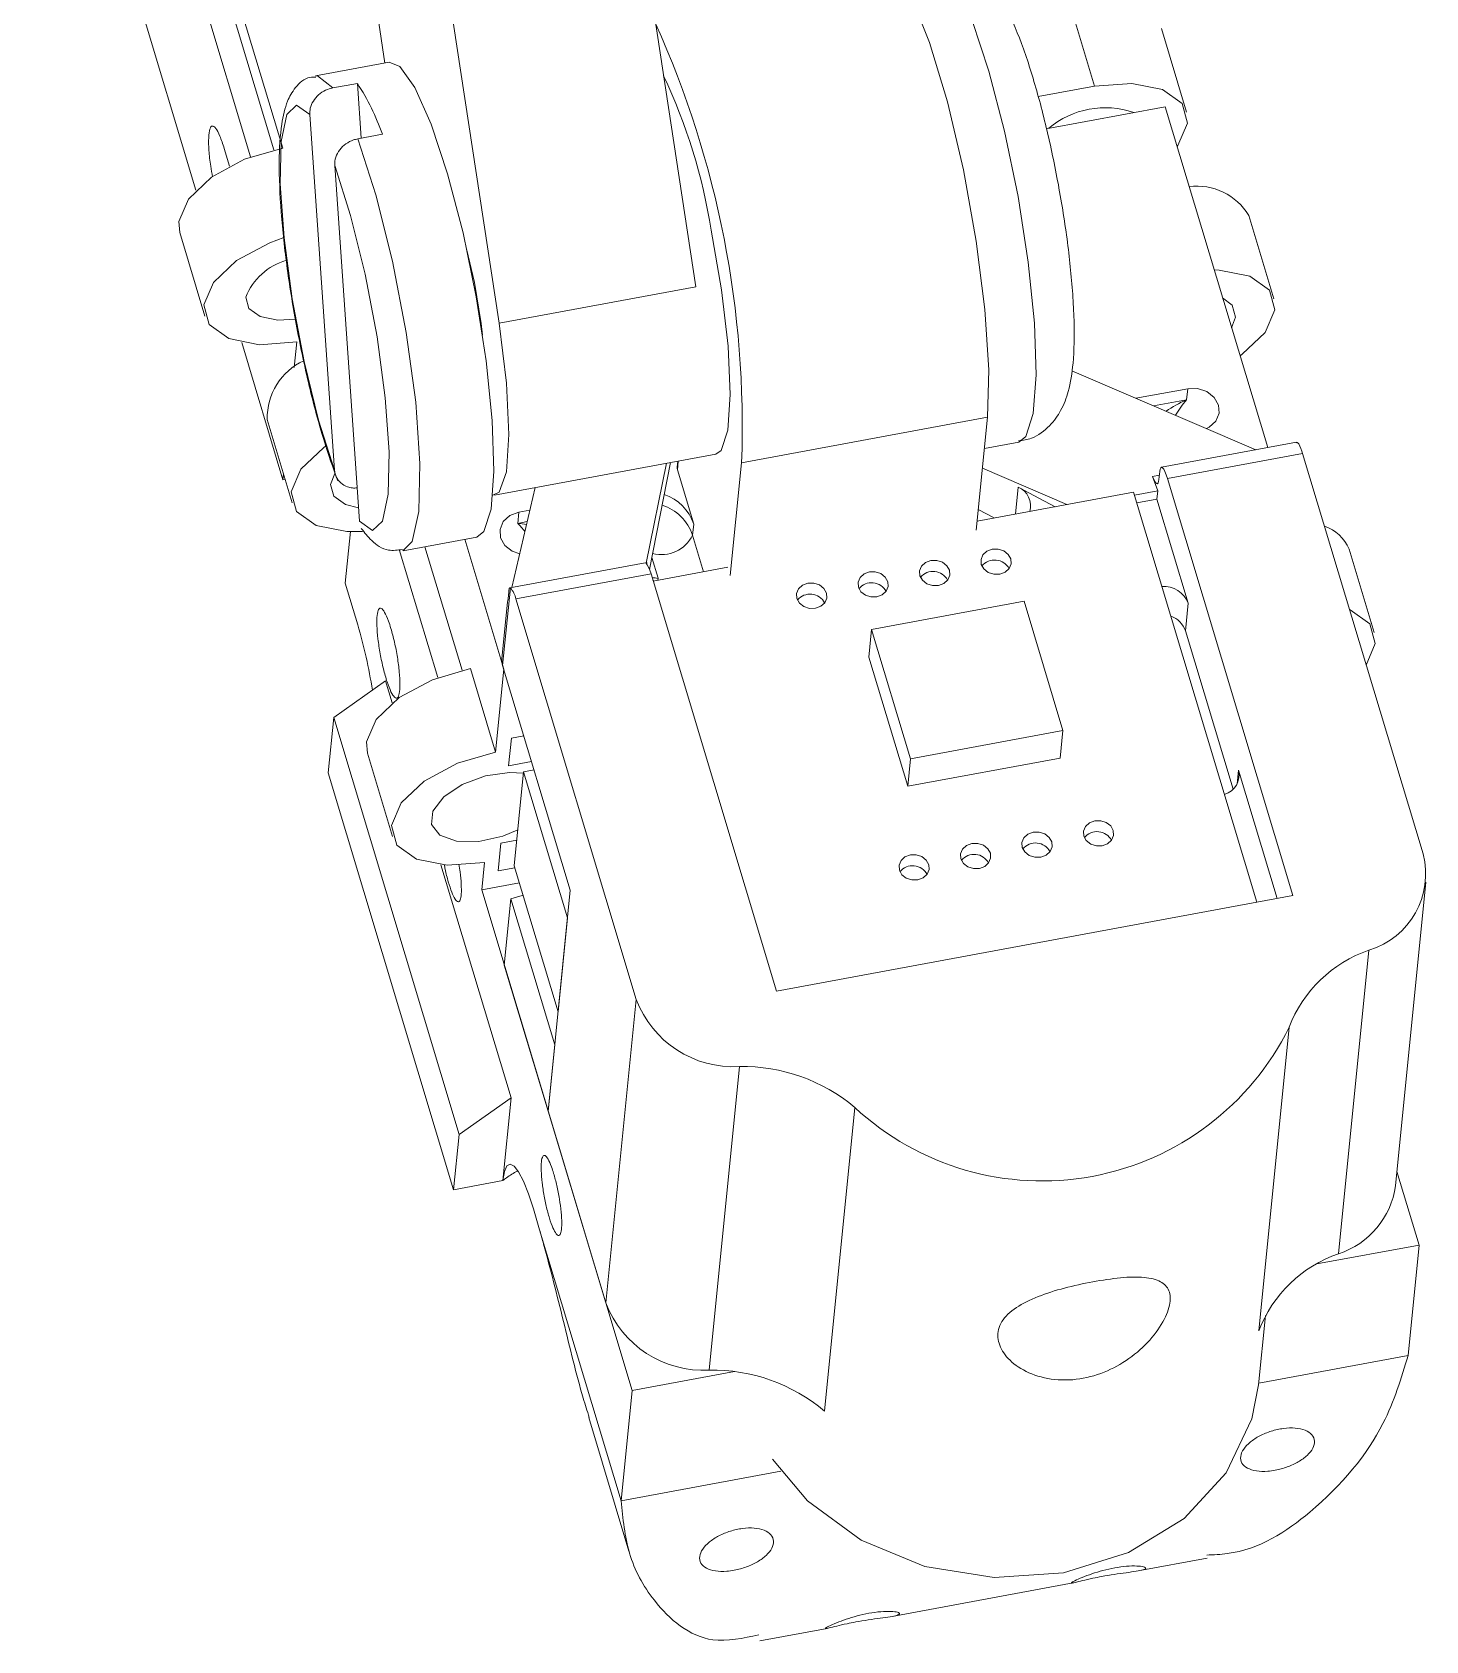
# Model space of a CAD drawing. Header units: millimetres. Extents: x 0 to 1189, y 0 to 841.
# Drawn here: x 936.97 to 942.45, y 529.6 to 535.93 of the extents above; entities that cross this region are included whole.
import ezdxf

# ---------------------------------------------------------------- set-up
doc = ezdxf.new("R2010")
doc.units = ezdxf.units.MM
doc.layers.get('0').update_dxf_attribs({"lineweight": 18})

msp = doc.modelspace()

# ---------------------------------------------------------------- linework, layer by layer
at = {"color": 7, "linetype": 'Continuous', "lineweight": 15}
for p, q in [((939.5776, 534.9269), (939.0103, 538.6471)), ((938.8035, 534.7838), (938.2362, 538.504)), ((938.033, 537.9148), (938.3542, 535.8081)), ((936.966, 537.45), (937.6104, 535.3073)), ((937.3388, 537.0566), (937.8254, 535.4383)), ((937.9172, 535.4659), (937.4509, 537.0165)), ((937.4879, 537.0164), (937.9519, 535.4732)), ((941.1468, 535.7172), (941.0481, 536.0455)), ((941.5082, 535.6153), (941.4095, 535.9435)), ((938.3706, 535.8111), (938.0803, 535.7575)), ((938.2458, 535.7279), (938.149, 535.71)), ((938.2458, 535.7279), (938.2608, 535.5122)), ((940.9251, 535.6762), (941.1468, 535.7172)), ((940.9561, 535.5497), (941.4244, 535.6362)), ((941.4244, 535.6362), (941.8278, 534.2946)), ((938.0583, 535.6052), (938.1559, 534.2059)), ((938.344, 535.5276), (938.2473, 535.5097)), ((937.7429, 535.4019), (937.7217, 535.4721)), ((938.2542, 534.0056), (938.1566, 535.4049)), ((941.8519, 534.8803), (941.7532, 535.2086)), ((937.5472, 535.1408), (937.6459, 534.8126)), ((938.7068, 534.9444), (938.6757, 535.0774)), ((939.5776, 534.9269), (938.8035, 534.7838)), ((937.7904, 534.7086), (937.953, 534.1678)), ((937.9973, 534.6104), (938.0073, 534.7107)), ((941.7815, 534.2861), (941.0567, 534.5973)), ((941.513, 534.5266), (941.3091, 534.4889)), ((941.513, 534.5266), (941.5086, 534.4832)), ((937.8909, 534.4059), (937.9896, 534.0777)), ((940.7251, 534.4141), (939.7576, 534.2352)), ((940.6808, 533.9702), (940.7251, 534.4141)), ((940.7129, 534.2915), (940.8482, 534.3166)), ((941.9416, 534.3157), (941.4095, 534.2173)), ((938.7854, 534.1082), (939.6562, 534.2691)), ((939.3819, 533.8401), (939.4617, 534.2332)), ((939.3953, 533.8153), (939.478, 534.2362)), ((939.5062, 534.2414), (939.5039, 534.2185)), ((939.7132, 533.7913), (939.7576, 534.2352)), ((941.9652, 534.2716), (941.4331, 534.1733)), ((942.4391, 532.696), (941.9652, 534.2716)), ((937.953, 534.1678), (937.9554, 534.1915)), ((937.962, 534.1694), (937.953, 534.1678)), ((939.505, 534.2074), (939.5691, 533.9941)), ((940.7051, 534.2134), (941.0374, 534.0707)), ((941.3954, 534.125), (941.3749, 534.1809)), ((941.3998, 534.169), (941.403, 534.201)), ((941.9266, 532.5321), (941.4331, 534.1733)), ((938.9458, 534.1378), (938.8534, 533.7449)), ((941.2998, 534.1192), (940.6843, 534.0055)), ((940.8462, 534.1394), (940.992, 534.0623)), ((941.785, 532.506), (941.2998, 534.1192)), ((941.3032, 534.108), (941.3954, 534.125)), ((941.3921, 534.0924), (941.3123, 534.0777)), ((941.3921, 534.0924), (941.3954, 534.125)), ((941.5155, 533.6822), (941.3921, 534.0924)), ((938.8769, 533.9967), (938.8812, 534.0402)), ((938.8812, 534.0402), (938.9247, 534.0482)), ((940.6889, 534.0511), (940.7516, 534.0179)), ((938.1981, 533.7611), (938.2184, 533.9644)), ((939.5648, 533.9506), (939.5691, 533.9941)), ((938.4257, 533.8891), (938.7159, 533.9428)), ((938.6577, 533.4185), (938.5114, 533.905)), ((938.668, 533.9339), (938.8217, 533.4228)), ((938.4106, 533.8933), (938.562, 533.3897)), ((939.3776, 533.8417), (938.8454, 533.7434)), ((939.384, 533.8378), (939.385, 533.8428)), ((939.385, 533.8428), (939.384, 533.8362)), ((939.4045, 533.8622), (939.4291, 533.7805)), ((942.2467, 533.5674), (942.148, 533.8957)), ((939.4012, 533.7977), (938.869, 533.6993)), ((939.4012, 533.7977), (939.8947, 532.1566)), ((939.4086, 533.773), (939.4116, 533.7702)), ((939.7034, 533.8242), (939.4096, 533.7699)), ((939.4291, 533.7805), (939.4284, 533.7733)), ((938.1981, 533.7611), (938.2474, 533.597)), ((938.8478, 533.743), (938.8173, 533.4375)), ((938.8386, 533.7004), (938.8414, 533.7275)), ((938.8367, 533.687), (938.8146, 533.4653)), ((938.869, 533.6993), (939.3429, 532.1237)), ((940.869, 533.6903), (940.2691, 533.5794)), ((941.022, 533.1816), (940.869, 533.6903)), ((941.5155, 533.6822), (941.5047, 533.5736)), ((940.2691, 533.5794), (940.2582, 533.4709)), ((940.2691, 533.5794), (940.4221, 533.0707)), ((941.6919, 532.9509), (941.5047, 533.5736)), ((940.4112, 532.9621), (940.2582, 533.4709)), ((938.6905, 533.4253), (938.7892, 533.0971)), ((938.7892, 533.0971), (938.8217, 533.4228)), ((938.8173, 533.4375), (939.0833, 532.5531)), ((938.1526, 533.233), (938.357, 533.3773)), ((938.3831, 533.2904), (938.357, 533.3773)), ((938.1309, 533.0158), (938.1526, 533.233)), ((938.6461, 531.5919), (938.1526, 533.233)), ((938.8408, 533.0432), (938.8516, 533.1518)), ((938.8516, 533.1518), (938.9005, 533.1609)), ((940.4221, 533.0707), (941.022, 533.1816)), ((941.0111, 533.073), (941.022, 533.1816)), ((938.2857, 533.093), (938.3844, 532.7648)), ((938.6244, 531.3747), (938.1309, 533.0158)), ((938.9308, 533.0599), (938.8408, 533.0432)), ((938.8997, 533.0189), (938.8628, 532.6497)), ((938.9409, 533.0265), (938.8997, 533.0189)), ((938.8997, 533.0189), (939.0724, 532.4445)), ((941.0111, 533.073), (940.4112, 532.9621)), ((940.4221, 533.0707), (940.4112, 532.9621)), ((941.8648, 532.5207), (941.7129, 533.0257)), ((938.7995, 532.6296), (938.8103, 532.7382)), ((938.8103, 532.7382), (938.8728, 532.7497)), ((938.8505, 531.7362), (938.5745, 532.6538)), ((938.7349, 532.5543), (938.7458, 532.6628)), ((938.8652, 532.6417), (938.7995, 532.6296)), ((938.8628, 532.6497), (939.0355, 532.0753)), ((938.7349, 532.5543), (938.8833, 532.5817)), ((942.3308, 531.3904), (942.45, 532.5847)), ((939.3271, 530.5849), (938.7349, 532.5543)), ((938.8498, 532.5194), (938.8238, 532.2589)), ((939.0225, 531.945), (938.8498, 532.5194)), ((939.0833, 532.5531), (938.9965, 531.6845)), ((939.8947, 532.1566), (941.9266, 532.5321)), ((939.0724, 532.4445), (939.0355, 532.0753)), ((942.1068, 531.1228), (942.2261, 532.3172)), ((938.8238, 532.2589), (938.9965, 531.6845)), ((939.2236, 530.9294), (939.3429, 532.1237)), ((941.7927, 530.8194), (941.912, 532.0138)), ((939.0225, 531.945), (938.9965, 531.6845)), ((939.7492, 531.8593), (939.6299, 530.665)), ((938.6461, 531.5919), (938.8505, 531.7362)), ((938.8505, 531.7362), (938.8179, 531.4105)), ((938.9965, 531.6845), (939.2236, 530.9294)), ((940.2031, 531.6979), (940.0838, 530.5036)), ((938.6244, 531.3747), (938.6461, 531.5919)), ((942.4233, 531.1572), (942.3364, 531.4465)), ((938.8179, 531.4105), (938.6244, 531.3747)), ((938.9383, 531.2994), (938.963, 531.2173)), ((939.2838, 530.1506), (938.963, 531.2173)), ((942.0214, 531.0829), (942.4233, 531.1572)), ((942.4233, 531.1572), (942.38, 530.7229)), ((941.7918, 530.6066), (941.8191, 530.88)), ((939.3271, 530.5849), (939.7291, 530.6592)), ((939.2838, 530.1506), (939.3271, 530.5849)), ((939.1562, 530.4784), (939.3145, 529.9522)), ((941.3181, 529.8749), (941.5898, 529.9251)), ((940.3505, 529.6961), (941.0617, 529.8275)), ((939.83, 529.5999), (940.0941, 529.6487))]:
    msp.add_line(p, q, dxfattribs=at)
at = {"color": 8, "linetype": 'Continuous', "lineweight": 15}
for p, q in [((941.5086, 534.4832), (941.3785, 534.4591)), ((939.5084, 534.2418), (939.505, 534.2074)), ((941.3749, 534.1809), (941.4015, 534.1858)), ((940.8356, 534.0334), (940.8462, 534.1394)), ((938.8769, 533.9967), (938.9142, 534.0036)), ((939.5648, 533.9506), (939.6081, 533.8066)), ((939.385, 533.8428), (939.3844, 533.8373)), ((941.7075, 532.9712), (941.7129, 533.0257)), ((942.38, 530.7229), (941.7926, 530.6143)), ((939.9124, 530.2668), (939.2838, 530.1506))]:
    msp.add_line(p, q, dxfattribs=at)
at = {"color": 7, "linetype": 'Continuous', "lineweight": 15}
for points in [[(940.7251, 534.4141), (940.7304, 534.6003), (940.7153, 534.8378), (940.681, 535.1076), (940.6302, 535.3876), (940.5672, 535.6552), (940.4969, 535.8888), (940.4252, 536.0693), (940.3578, 536.1823), (940.3001, 536.2184), (940.2966, 536.218)], [(938.7766, 534.4012), (938.7528, 534.636), (938.7135, 534.8885), (938.6615, 535.1403), (938.6008, 535.3725), (938.5358, 535.5679), (938.4713, 535.7121), (938.4122, 535.7944), (938.3706, 535.8111)], [(941.4716, 535.4793), (941.4744, 535.4831), (941.5122, 535.5716), (941.491, 535.6493), (941.4142, 535.7042), (941.2933, 535.7281), (941.1468, 535.7172)], [(938.0583, 535.6052), (938.0068, 535.6417), (937.9683, 535.6053), (937.9461, 535.4992), (937.9423, 535.3327), (937.9572, 535.1201), (937.9893, 534.8802), (938.036, 534.6338), (938.0932, 534.4023), (938.1559, 534.2059)], [(937.9519, 535.4732), (937.8022, 535.4293), (937.6719, 535.359), (937.581, 535.273), (937.5432, 535.1845), (937.5472, 535.1408)], [(938.2542, 534.0056), (938.3057, 533.9691), (938.3442, 534.0055), (938.3663, 534.1116), (938.3702, 534.2782), (938.3553, 534.4907), (938.3232, 534.7306), (938.2764, 534.9771), (938.2192, 535.2086), (938.1566, 535.4049)], [(937.956, 535.1211), (937.9009, 535.101), (937.7706, 535.0308), (937.6797, 534.9448), (937.6419, 534.8563), (937.6631, 534.7786), (937.7399, 534.7237), (937.8608, 534.6998), (938.0073, 534.7107)], [(939.6562, 534.2691), (939.677, 534.2836), (939.7035, 534.3629), (939.7129, 534.5037), (939.7044, 534.6936), (939.6786, 534.9157), (939.638, 535.1502)], [(941.6176, 534.9937), (941.637, 534.9931), (941.7579, 534.9693), (941.8347, 534.9143), (941.8559, 534.8367), (941.8181, 534.7481), (941.7272, 534.6622), (941.719, 534.6565)], [(938.7386, 534.7372), (938.7333, 534.7837), (938.7068, 534.9444)], [(938.002, 534.8005), (937.9323, 534.7967), (937.8628, 534.8104), (937.8186, 534.842), (937.8064, 534.8867)], [(941.686, 534.7662), (941.7011, 534.8081), (941.6884, 534.8547), (941.6506, 534.884)], [(938.7787, 534.1078), (938.8035, 534.1194), (938.8322, 534.1992), (938.8421, 534.347), (938.8322, 534.5485), (938.8035, 534.7838)], [(941.513, 534.5266), (941.5519, 534.5272), (941.5886, 534.5152), (941.6176, 534.4925), (941.6344, 534.4624), (941.6365, 534.4297), (941.6235, 534.3992), (941.5975, 534.3756), (941.5864, 534.3699)], [(938.7159, 533.9428), (938.7436, 533.9643), (938.7718, 534.0525), (938.7831, 534.2018), (938.7766, 534.4012)], [(938.2653, 533.9652), (938.2045, 533.9649), (938.0837, 533.9887), (938.0068, 534.0437), (937.9857, 534.1213), (938.0234, 534.2099), (938.1143, 534.2958), (938.1208, 534.3003)], [(939.505, 534.2074), (939.5038, 534.214), (939.5039, 534.2185)], [(941.4331, 534.1733), (941.4282, 534.1882), (941.4232, 534.2005), (941.4185, 534.2097), (941.414, 534.2154), (941.4102, 534.2174), (941.4069, 534.2156), (941.4045, 534.21), (941.403, 534.201)], [(938.1565, 534.1933), (938.1405, 534.1499), (938.1532, 534.1033), (938.1993, 534.0704), (938.2505, 534.0579)], [(941.3998, 534.169), (941.3985, 534.161), (941.3966, 534.1556), (941.394, 534.1529), (941.3909, 534.1531), (941.3873, 534.1561), (941.3834, 534.1619), (941.3792, 534.1702), (941.3749, 534.1809)], [(938.8844, 533.8768), (938.8549, 533.8874), (938.8259, 533.9102), (938.8091, 533.9402), (938.807, 533.973), (938.82, 534.0035), (938.846, 534.0271), (938.8812, 534.0402)], [(939.3776, 533.8417), (939.3783, 533.8418), (939.3822, 533.8398), (939.3866, 533.8341), (939.3913, 533.825), (939.3963, 533.8127), (939.4012, 533.7977)], [(940.5319, 533.7521), (940.5085, 533.7517), (940.4865, 533.7589), (940.4691, 533.7726), (940.459, 533.7906), (940.4578, 533.8103), (940.4656, 533.8286), (940.4812, 533.8427), (940.5023, 533.8506), (940.5256, 533.8509), (940.5477, 533.8437), (940.5651, 533.8301), (940.5751, 533.8121), (940.5764, 533.7924), (940.5686, 533.7741), (940.553, 533.7599), (940.5319, 533.7521)], [(940.7738, 533.7968), (940.7504, 533.7964), (940.7284, 533.8036), (940.711, 533.8173), (940.7009, 533.8353), (940.6997, 533.855), (940.7075, 533.8733), (940.7231, 533.8874), (940.7442, 533.8953), (940.7675, 533.8956), (940.7896, 533.8884), (940.8069, 533.8748), (940.817, 533.8568), (940.8183, 533.8371), (940.8105, 533.8188), (940.7949, 533.8047), (940.7738, 533.7968)], [(940.29, 533.7074), (940.2667, 533.707), (940.2446, 533.7142), (940.2272, 533.7279), (940.2171, 533.7459), (940.2159, 533.7655), (940.2237, 533.7838), (940.2393, 533.798), (940.2604, 533.8059), (940.2837, 533.8062), (940.3058, 533.799), (940.3232, 533.7854), (940.3333, 533.7673), (940.3345, 533.7477), (940.3267, 533.7294), (940.3111, 533.7152), (940.29, 533.7074)], [(940.0481, 533.6627), (940.0248, 533.6623), (940.0027, 533.6695), (939.9853, 533.6832), (939.9753, 533.7012), (939.974, 533.7208), (939.9818, 533.7391), (939.9974, 533.7533), (940.0185, 533.7611), (940.0418, 533.7615), (940.0639, 533.7543), (940.0813, 533.7407), (940.0914, 533.7226), (940.0926, 533.703), (940.0848, 533.6847), (940.0692, 533.6705), (940.0481, 533.6627)], [(942.1499, 533.6575), (942.1527, 533.6564), (942.2295, 533.6014), (942.2507, 533.5238), (942.2156, 533.439)], [(938.2857, 533.093), (938.2818, 533.1367), (938.3195, 533.2252), (938.4105, 533.3112), (938.5407, 533.3814), (938.6905, 533.4253)], [(938.7458, 532.6628), (938.5993, 532.652), (938.4785, 532.6758), (938.4016, 532.7308), (938.3805, 532.8084), (938.4182, 532.897), (938.5091, 532.9829), (938.6394, 533.0532), (938.7892, 533.0971)], [(938.8992, 533.0136), (938.8438, 533.017), (938.7497, 533.0034), (938.6585, 532.9693), (938.5855, 532.9203), (938.5428, 532.8645), (938.5375, 532.8114), (938.5705, 532.7696), (938.6362, 532.7463), (938.7239, 532.7452), (938.8187, 532.7665), (938.8769, 532.7909)], [(941.1769, 532.728), (941.1536, 532.7276), (941.1315, 532.7348), (941.1141, 532.7485), (941.104, 532.7665), (941.1028, 532.7861), (941.1106, 532.8044), (941.1262, 532.8186), (941.1473, 532.8264), (941.1706, 532.8268), (941.1927, 532.8196), (941.2101, 532.806), (941.2202, 532.7879), (941.2214, 532.7683), (941.2136, 532.75), (941.198, 532.7358), (941.1769, 532.728)], [(940.935, 532.6833), (940.9117, 532.6829), (940.8896, 532.6901), (940.8722, 532.7038), (940.8622, 532.7218), (940.8609, 532.7414), (940.8687, 532.7597), (940.8843, 532.7739), (940.9054, 532.7817), (940.9287, 532.7821), (940.9508, 532.7749), (940.9682, 532.7613), (940.9783, 532.7432), (940.9795, 532.7236), (940.9717, 532.7053), (940.9561, 532.6911), (940.935, 532.6833)], [(940.6931, 532.6386), (940.6698, 532.6382), (940.6477, 532.6454), (940.6303, 532.659), (940.6203, 532.6771), (940.619, 532.6967), (940.6268, 532.715), (940.6424, 532.7292), (940.6635, 532.737), (940.6869, 532.7374), (940.7089, 532.7302), (940.7263, 532.7166), (940.7364, 532.6985), (940.7376, 532.6789), (940.7298, 532.6606), (940.7142, 532.6464), (940.6931, 532.6386)], [(940.4512, 532.5939), (940.4279, 532.5935), (940.4058, 532.6007), (940.3885, 532.6143), (940.3784, 532.6324), (940.3771, 532.652), (940.3849, 532.6703), (940.4005, 532.6845), (940.4216, 532.6923), (940.445, 532.6927), (940.467, 532.6855), (940.4844, 532.6718), (940.4945, 532.6538), (940.4957, 532.6342), (940.4879, 532.6159), (940.4723, 532.6017), (940.4512, 532.5939)], [(938.8498, 532.5194), (938.8947, 532.5326), (938.8977, 532.5338)], [(938.8179, 531.4105), (938.8241, 531.4465), (938.8337, 531.4686), (938.8466, 531.4758), (938.8622, 531.4679), (938.8798, 531.4452), (938.8989, 531.4085), (938.9186, 531.3593), (938.9383, 531.2994)], [(939.8793, 530.314), (940.0167, 530.1501), (940.2282, 529.9957), (940.4791, 529.8928), (940.7512, 529.849), (941.0248, 529.8674), (941.2801, 529.9468), (941.4986, 530.0812), (941.6644, 530.2611), (941.7657, 530.4734), (941.7918, 530.6066)]]:
    msp.add_lwpolyline(points, dxfattribs=at)
at = {"color": 8, "linetype": 'Continuous', "lineweight": 15}
for points in [[(940.9102, 534.7847), (940.8859, 535.0243), (940.8457, 535.2822), (940.7926, 535.5393), (940.7306, 535.7763), (940.6643, 535.9759), (940.5985, 536.1231), (940.5381, 536.2071), (940.4956, 536.2243)], [(938.0803, 535.7575), (938.0894, 535.7578), (938.149, 535.71)], [(938.2473, 535.5097), (938.3189, 535.29), (938.3845, 535.0281), (938.4383, 534.7476), (938.4753, 534.474), (938.4921, 534.232), (938.4874, 534.0435), (938.4614, 533.9255), (938.4252, 533.889)], [(940.8482, 534.3166), (940.8764, 534.3385), (940.9053, 534.4285), (940.9168, 534.581), (940.9102, 534.7847)]]:
    msp.add_lwpolyline(points, dxfattribs=at)
at = {"color": 7, "linetype": 'Continuous', "lineweight": 15}
for centre, radius, start, end in [((935.9107, 534.3787), 3.8495, 357.86461, 24.27781), ((937.3882, 534.7902), 2.2784, 9.09191, 25.13822), ((937.4946, 535.2352), 0.8983, 18.99644, 33.26286), ((941.1882, 535.2856), 0.3465, 71.06758, 129.8738), ((941.5485, 535.0842), 0.2396, 31.26664, 97.08765), ((938.0335, 534.7971), 0.2441, 105.97515, 158.46389), ((938.1394, 534.4115), 0.2485, 114.92915, 181.29429), ((941.8147, 534.232), 0.1557, 14.75192, 29.81862), ((939.3916, 533.9335), 0.1875, 18.82872, 70.79065), ((940.8142, 534.0657), 0.0804, 344.18041, 66.56857), ((942.0015, 533.8352), 0.1585, 22.43531, 71.72305), ((940.7532, 533.7881), 0.0645, 27.98977, 140.60519), ((939.3896, 533.5432), 0.2405, 80.5611, 86.20783), ((940.5113, 533.7434), 0.0645, 27.95823, 140.63673), ((938.782, 533.684), 0.0883, 9.97506, 41.8649), ((940.0275, 533.654), 0.0645, 27.95823, 140.63673), ((940.2694, 533.6987), 0.0645, 27.98646, 140.60849), ((941.4187, 533.6446), 0.1038, 21.19612, 94.02723), ((936.2808, 533.0211), 2.0492, 8.96745, 16.31953), ((941.4151, 533.5425), 0.0948, 19.12416, 70.74715), ((938.8852, 533.4582), 0.071, 174.28997, 196.99023), ((941.6358, 533.0066), 0.0794, 285.76879, 13.92033), ((941.1563, 532.7193), 0.0645, 27.96243, 140.63284), ((940.9144, 532.6746), 0.0645, 27.99067, 140.6046), ((942.136, 532.6171), 0.3132, 286.73222, 14.59234), ((940.4306, 532.5851), 0.0645, 27.98836, 140.6066), ((940.6725, 532.6299), 0.0645, 27.96243, 140.63284), ((942.394, 531.829), 0.5163, 108.97983, 159.02738), ((939.7264, 532.2688), 0.4101, 200.72397, 273.17927), ((940.9397, 532.4935), 1.0842, 227.20559, 333.73853), ((939.7626, 531.1781), 0.6814, 49.71729, 91.12678), ((942.0037, 531.4366), 0.3303, 288.19049, 351.95446), ((942.2747, 530.6347), 0.5162, 108.97473, 159.03248), ((939.6072, 531.0745), 0.4101, 200.72361, 273.17727), ((939.6433, 529.9839), 0.6812, 49.71311, 91.13097)]:
    msp.add_arc(centre, radius, start, end, dxfattribs=at)
at = {"color": 8, "linetype": 'Continuous', "lineweight": 15}
for centre, radius, start, end in [((939.3868, 533.8898), 0.1881, 18.86109, 71.94765), ((939.4421, 534.0099), 0.1362, 255.33585, 334.20892)]:
    msp.add_arc(centre, radius, start, end, dxfattribs=at)
for centre, major_axis, ratio, start_param, end_param in [((941.5333, 534.4011), (0.1971, 0.0949), 0.387688, 1.509612, 1.940967), ((941.5333, 534.4011), (0.094, 0.1461), 0.395941, 1.244766, 1.682417), ((938.9015, 533.9147), (-0.0853, 0.1209), 0.219814, 4.975776, 5.29384), ((938.9015, 533.9147), (0.1892, -0.0348), 0.404773, 1.59269, 1.775607)]:
    msp.add_ellipse(centre, major_axis=major_axis, ratio=ratio, start_param=start_param, end_param=end_param, dxfattribs=at)
at = {"color": 7, "linetype": 'Continuous', "lineweight": 15}
for points, knots in [([(941.0606, 534.8987), (941.0577, 534.9343), (941.0493, 535.0384), (941.0234, 535.2287), (940.9803, 535.459), (940.927, 535.6781), (940.8669, 535.8721), (940.8022, 536.0258), (940.7403, 536.1304), (940.6501, 536.2058), (940.5573, 536.2354), (940.5109, 536.223), (940.497, 536.2193)], [0, 0, 0, 0, 0.101249, 0.29666, 0.490449, 0.684375, 0.880164, 1.082259, 1.276972, 1.412148, 1.510478, 1.552496, 1.552496, 1.552496, 1.552496]), ([(938.0825, 535.7527), (938.0746, 535.7529), (938.0417, 535.7534), (937.9966, 535.7092), (937.9646, 535.6504), (937.9444, 535.5624), (937.9353, 535.422), (937.9431, 535.2269), (937.9675, 535.0014), (938.0058, 534.7653), (938.0552, 534.5339), (938.1107, 534.3255), (938.1497, 534.2162), (938.1683, 534.1641)], [0, 0, 0, 0, 0.029305, 0.122203, 0.220517, 0.367341, 0.55548, 0.752953, 0.943431, 1.131908, 1.319966, 1.508383, 1.679728, 1.679728, 1.679728, 1.679728]), ([(938.149, 535.71), (938.1394, 535.7075), (938.1192, 535.7021), (938.092, 535.6838), (938.0709, 535.659), (938.0589, 535.6315), (938.0585, 535.6135), (938.0583, 535.6052)], [0, 0, 0, 0, 0.0283765, 0.0596473, 0.091267, 0.1235457, 0.1507481, 0.1507481, 0.1507481, 0.1507481]), ([(937.7217, 535.4721), (937.7161, 535.4894), (937.7047, 535.5239), (937.6881, 535.5543), (937.6741, 535.564), (937.6643, 535.551), (937.6596, 535.5169), (937.661, 535.4654), (937.6665, 535.4103), (937.6731, 535.3742), (937.6757, 535.3603)], [0, 0, 0, 0, 0.0403862, 0.0807726, 0.1211602, 0.1615489, 0.2019313, 0.2423229, 0.2827101, 0.3080701, 0.3080701, 0.3080701, 0.3080701]), ([(938.1566, 535.4049), (938.1565, 535.4055), (938.1559, 535.4162), (938.159, 535.4377), (938.1746, 535.4671), (938.1995, 535.491), (938.2253, 535.5046), (938.2417, 535.5084), (938.2473, 535.5097)], [0, 0, 0, 0, 0.0019768, 0.0358293, 0.0694252, 0.1023334, 0.1344276, 0.1507987, 0.1507987, 0.1507987, 0.1507987]), ([(940.8466, 534.3215), (940.8642, 534.3239), (940.912, 534.3304), (940.9728, 534.3793), (941.0201, 534.4458), (941.0487, 534.5262), (941.0652, 534.6337), (941.0684, 534.7629), (941.0626, 534.864), (941.0606, 534.8987)], [0, 0, 0, 0, 0.0446038, 0.120988, 0.1944517, 0.2870373, 0.4198907, 0.5903841, 0.6796744, 0.6796744, 0.6796744, 0.6796744]), ([(941.9384, 534.3139), (941.9393, 534.3145), (941.9432, 534.3165), (941.947, 534.3125), (941.9498, 534.3094)], [0, 0, 0, 0, 0.00338123, 0.01362006, 0.01362006, 0.01362006, 0.01362006]), ([(938.1559, 534.2059), (938.1575, 534.1967), (938.1609, 534.1778), (938.1791, 534.1544), (938.2026, 534.141), (938.2253, 534.1349), (938.2387, 534.1359), (938.245, 534.1364)], [0, 0, 0, 0, 0.0289125, 0.0599382, 0.090356, 0.1093242, 0.1265023, 0.1265023, 0.1265023, 0.1265023]), ([(938.2611, 533.9769), (938.2738, 533.9607), (938.3004, 533.9269), (938.3546, 533.8852), (938.4045, 533.8915), (938.4235, 533.8939)], [0, 0, 0, 0, 0.0707872, 0.1480382, 0.1954376, 0.1954376, 0.1954376, 0.1954376]), ([(938.8478, 533.743), (938.8462, 533.7432), (938.8429, 533.7435), (938.8419, 533.7329), (938.8414, 533.7275)], [0, 0, 0, 0, 0.00923582, 0.01869992, 0.01869992, 0.01869992, 0.01869992]), ([(938.3776, 533.5836), (938.3825, 533.5659), (938.3922, 533.5305), (938.4038, 533.4695), (938.4115, 533.4111), (938.4142, 533.3609), (938.4116, 533.3248), (938.4041, 533.3069), (938.3926, 533.3092), (938.3782, 533.3314), (938.3627, 533.371), (938.3477, 533.4236), (938.335, 533.4832), (938.326, 533.5431), (938.3217, 533.5965), (938.3226, 533.6375), (938.3287, 533.6614), (938.3391, 533.6655), (938.3527, 533.6492), (938.3662, 533.6193), (938.3744, 533.5935), (938.3776, 533.5836)], [0, 0, 0, 0, 0.0402348, 0.0804645, 0.1206946, 0.1609207, 0.2011473, 0.2413753, 0.2816062, 0.3218336, 0.3620657, 0.4022937, 0.4425198, 0.4827533, 0.5229829, 0.5632098, 0.603438, 0.6436696, 0.6838959, 0.724128, 0.7493026, 0.7493026, 0.7493026, 0.7493026]), ([(938.8386, 533.7004), (938.8379, 533.6949), (938.8368, 533.6874), (938.8369, 533.687), (938.837, 533.687)], [0, 0, 0, 0, 0.00993965, 0.01359347, 0.01359347, 0.01359347, 0.01359347]), ([(938.6449, 532.6556), (938.6466, 532.6454), (938.6514, 532.6175), (938.655, 532.5756), (938.6552, 532.5366), (938.6507, 532.5122), (938.6422, 532.505), (938.6305, 532.5159), (938.617, 532.5436), (938.6034, 532.5852), (938.5932, 532.6244), (938.5891, 532.648), (938.588, 532.6539)], [0, 0, 0, 0, 0.0200619, 0.0550298, 0.0899973, 0.1249683, 0.1599372, 0.1949063, 0.2298727, 0.264844, 0.2998151, 0.311528, 0.311528, 0.311528, 0.311528]), ([(939.018, 531.4393), (939.0224, 531.4236), (939.0311, 531.3921), (939.0414, 531.3379), (939.0482, 531.2859), (939.0506, 531.2413), (939.0483, 531.2093), (939.0417, 531.1934), (939.0314, 531.1954), (939.0186, 531.2151), (939.0048, 531.2503), (938.9915, 531.2971), (938.9802, 531.35), (938.9722, 531.4033), (938.9684, 531.4508), (938.9692, 531.4872), (938.9746, 531.5084), (938.9838, 531.5121), (938.9959, 531.4976), (939.0079, 531.4711), (939.0152, 531.4481), (939.018, 531.4393)], [0, 0, 0, 0, 0.0357579, 0.0715214, 0.1072789, 0.14304, 0.1787963, 0.2145513, 0.2503116, 0.2860715, 0.3218286, 0.3575911, 0.3933471, 0.429108, 0.4648674, 0.5006284, 0.5363836, 0.5721455, 0.6079038, 0.64366, 0.6660421, 0.6660421, 0.6660421, 0.6660421]), ([(938.8747, 531.4479), (938.8607, 531.4401), (938.842, 531.4296), (938.8228, 531.4143), (938.8179, 531.4105)], [0, 0, 0, 0, 0.05075349, 0.06805363, 0.06805363, 0.06805363, 0.06805363]), ([(939.158, 530.4789), (939.15, 530.5039), (939.1139, 530.6175), (939.0567, 530.8611), (938.9997, 531.0846), (938.9682, 531.1986), (938.963, 531.2173)], [0, 0, 0, 0, 0.0860673, 0.3914832, 0.7026078, 0.7638218, 0.7638218, 0.7638218, 0.7638218]), ([(941.1392, 531.0129), (941.1018, 531.0051), (941.0271, 530.9896), (940.9207, 530.9554), (940.8329, 530.9124), (940.7757, 530.8581), (940.7594, 530.7951), (940.7836, 530.731), (940.8429, 530.6737), (940.933, 530.633), (941.0438, 530.6208), (941.1579, 530.6422), (941.2622, 530.6921), (941.3501, 530.763), (941.4144, 530.845), (941.4468, 530.9223), (941.4444, 530.9807), (941.4102, 531.0169), (941.3454, 531.0326), (941.2528, 531.0312), (941.1767, 531.0189), (941.1392, 531.0129)], [0, 0, 0, 0, 0.088698, 0.177287, 0.268775, 0.363006, 0.453878, 0.540408, 0.628418, 0.721258, 0.815051, 0.904588, 0.991415, 1.080617, 1.174071, 1.267353, 1.355621, 1.442084, 1.532496, 1.626633, 1.71806, 1.71806, 1.71806, 1.71806]), ([(941.5879, 529.9374), (941.6152, 529.9385), (941.7728, 529.9449), (942.0494, 530.1258), (942.2904, 530.4206), (942.3534, 530.6333), (942.38, 530.7229)], [0, 0, 0, 0, 0.069172, 0.399666, 0.856076, 1.188514, 1.188514, 1.188514, 1.188514]), ([(941.8573, 530.2708), (941.8734, 530.2746), (941.9057, 530.2823), (941.95, 530.3034), (941.9853, 530.3293), (942.0079, 530.3581), (942.0147, 530.3866), (942.0043, 530.4116), (941.9775, 530.4297), (941.9378, 530.4384), (941.8906, 530.437), (941.8416, 530.4262), (941.7958, 530.4074), (941.7575, 530.3825), (941.7306, 530.354), (941.7186, 530.3248), (941.7236, 530.2984), (941.7455, 530.2782), (941.7815, 530.267), (941.8212, 530.2653), (941.8474, 530.2693), (941.8573, 530.2708)], [0, 0, 0, 0, 0.0380692, 0.0761238, 0.1145531, 0.1538308, 0.194014, 0.2347488, 0.27537, 0.3152205, 0.3540117, 0.3919755, 0.4297091, 0.4678823, 0.5069555, 0.5470282, 0.5877301, 0.6284019, 0.6683926, 0.7074193, 0.7310458, 0.7310458, 0.7310458, 0.7310458]), ([(939.2838, 530.1506), (939.2906, 530.0802), (939.3043, 529.9377), (939.414, 529.7345), (939.6023, 529.5742), (939.7634, 529.61), (939.8254, 529.6238)], [0, 0, 0, 0, 0.208438, 0.4221234, 0.7066211, 0.8845122, 0.8845122, 0.8845122, 0.8845122]), ([(939.7286, 529.8774), (939.7448, 529.8812), (939.7771, 529.8888), (939.8214, 529.91), (939.8567, 529.9358), (939.8792, 529.9646), (939.8861, 529.9932), (939.8756, 530.0182), (939.8488, 530.0362), (939.8092, 530.045), (939.762, 530.0436), (939.713, 530.0328), (939.6671, 530.0139), (939.6288, 529.9891), (939.602, 529.9605), (939.59, 529.9313), (939.595, 529.9049), (939.6169, 529.8847), (939.6529, 529.8735), (939.6926, 529.8719), (939.7188, 529.8759), (939.7286, 529.8774)], [0, 0, 0, 0, 0.0380693, 0.0761276, 0.1145521, 0.153838, 0.1940173, 0.2347521, 0.2753732, 0.3152251, 0.3540162, 0.391978, 0.4297122, 0.4678854, 0.5069636, 0.5470311, 0.587733, 0.6284008, 0.6683966, 0.707423, 0.7310471, 0.7310471, 0.7310471, 0.7310471]), ([(941.0551, 529.8265), (941.059, 529.8272), (941.0668, 529.8284), (941.0977, 529.8365), (941.1349, 529.8452), (941.1625, 529.8506), (941.1741, 529.8528)], [0, 0, 0, 0, 0.0333396, 0.0658349, 0.0982492, 0.121837, 0.121837, 0.121837, 0.121837]), ([(941.1741, 529.8528), (941.1907, 529.8557), (941.2239, 529.8615), (941.2722, 529.868), (941.312, 529.8735), (941.3391, 529.8789), (941.3506, 529.8846), (941.3453, 529.8902), (941.323, 529.8944), (941.2857, 529.8949), (941.2392, 529.89), (941.1908, 529.8802), (941.1453, 529.8672), (941.1047, 529.8525), (941.0732, 529.8388), (941.0549, 529.8294), (941.0555, 529.8283), (941.0557, 529.8278)], [0, 0, 0, 0, 0.0327676, 0.0655351, 0.0982283, 0.1307758, 0.1635255, 0.1972329, 0.232221, 0.2674338, 0.3008972, 0.3320599, 0.3624975, 0.3941857, 0.4280495, 0.4633222, 0.4847952, 0.4847952, 0.4847952, 0.4847952]), ([(940.0875, 529.6477), (940.0915, 529.6483), (940.0992, 529.6496), (940.1302, 529.6576), (940.1674, 529.6664), (940.1949, 529.6717), (940.2065, 529.674)], [0, 0, 0, 0, 0.0333399, 0.0658368, 0.0982501, 0.1218371, 0.1218371, 0.1218371, 0.1218371]), ([(940.3789, 529.707), (940.3784, 529.7084), (940.3772, 529.7118), (940.3551, 529.7156), (940.3182, 529.7161), (940.2716, 529.7112), (940.2233, 529.7014), (940.1777, 529.6883), (940.1371, 529.6736), (940.1056, 529.6599), (940.0873, 529.6506), (940.0879, 529.6494), (940.0882, 529.649)], [0, 0, 0, 0, 0.0246516, 0.0587716, 0.0931142, 0.1257507, 0.1561414, 0.1858268, 0.2167335, 0.2497564, 0.2841616, 0.3051001, 0.3051001, 0.3051001, 0.3051001]), ([(940.2065, 529.674), (940.2231, 529.6769), (940.2563, 529.6826), (940.3047, 529.6892), (940.3442, 529.6947), (940.3722, 529.7001), (940.3775, 529.7038), (940.3802, 529.7057)], [0, 0, 0, 0, 0.0355047, 0.0710099, 0.106435, 0.1416987, 0.1771877, 0.1771877, 0.1771877, 0.1771877])]:
    msp.add_open_spline(points, degree=3, knots=knots, dxfattribs=at)

doc.saveas('drawing.dxf')
